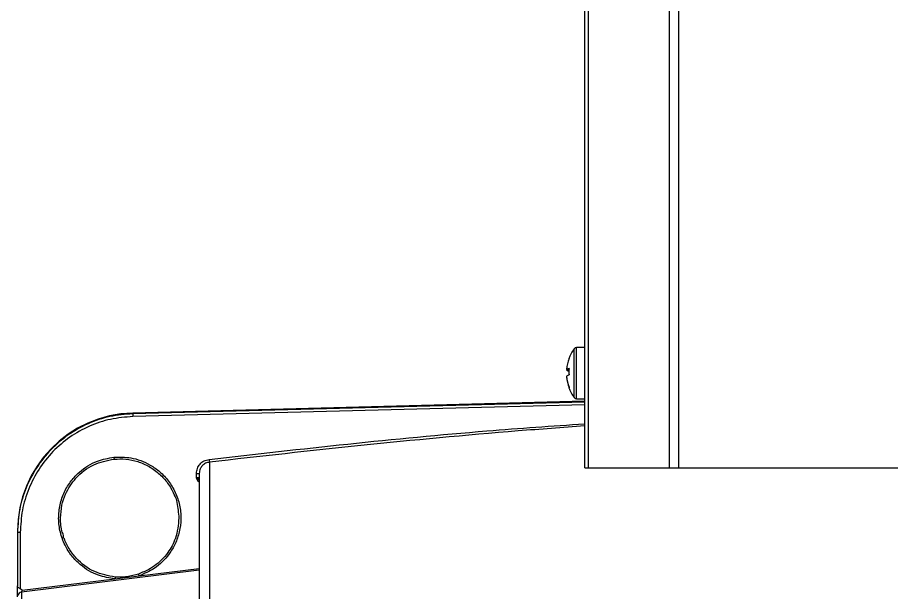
# Model space of a CAD drawing. Extents: x 11 to 120, y 2 to 94.
# Drawn here: x 13.864 to 18.479, y 42.781 to 45.818 of the extents above; entities that cross this region are included whole.
import ezdxf

# ---------------------------------------------------------------- set-up
doc = ezdxf.new("R2010")
doc.units = 0
doc.header["$MEASUREMENT"] = 0
doc.layers.add('OBJECT', color=7, linetype='CONTINUOUS')

msp = doc.modelspace()

# ---------------------------------------------------------------- linework, layer by layer
at = {"layer": 'OBJECT'}
for p, q in [((16.8588, 43.4393), (16.8588, 50.2143)), ((16.8793, 43.4393), (16.8793, 50.2143)), ((17.3068, 43.4393), (17.3068, 50.2143)), ((17.3563, 43.4393), (17.3563, 50.2143)), ((16.8033, 43.8106), (16.8033, 44.0681)), ((16.8588, 44.0743), (16.8154, 44.0743)), ((16.8154, 43.8043), (16.8154, 44.0743)), ((16.7634, 43.9595), (16.7758, 43.9582)), ((16.7757, 43.9547), (16.7634, 43.9557)), ((16.7634, 43.9192), (16.7637, 43.9192)), ((16.8154, 43.8043), (16.8588, 43.8043)), ((16.8588, 43.7913), (14.4725, 43.7288)), ((16.8588, 43.787), (14.4725, 43.7247)), ((16.8588, 43.7724), (14.4728, 43.7101)), ((14.4725, 43.7288), (14.4725, 43.7247)), ((14.8769, 43.4695), (14.8769, 41.4878)), ((16.8588, 43.4393), (16.8793, 43.4393)), ((16.8793, 43.4393), (17.3068, 43.4393)), ((17.3068, 43.4393), (17.3563, 43.4393)), ((17.3563, 43.4393), (20.4614, 43.4393)), ((14.8089, 43.3869), (14.8089, 43.4092)), ((13.8638, 43.098), (13.8638, 42.8169)), ((13.8788, 43.0984), (13.8788, 42.7996)), ((14.8238, 42.8982), (13.8858, 42.7825)), ((14.5063, 42.8688), (14.8238, 42.908)), ((13.8888, 42.7927), (14.3787, 42.8531)), ((14.3787, 42.8531), (14.5063, 42.8688)), ((13.8888, 42.7927), (13.8788, 42.7996)), ((13.8858, 42.7825), (13.8858, 41.4701))]:
    msp.add_line(p, q, dxfattribs=at)
at = {"layer": 'OBJECT', "flags": 128}
msp.add_lwpolyline([(14.3729, 43.4956), (14.373, 43.4936), (14.3732, 43.4917), (14.3734, 43.49), (14.3736, 43.4884), (14.3737, 43.4871), (14.3738, 43.4862), (14.3738, 43.4856), (14.3738, 43.4854)], dxfattribs=at)
at = {"layer": 'OBJECT'}
for centre, radius, start, end in [((16.9826, 43.9393), 0.2208, 144.3318, 159.5829), ((16.8154, 44.0593), 0.015, 90, 144.3318), ((16.9808, 43.9414), 0.2182, 159.7199, 175.2337), ((16.7773, 44.0157), 0.00169, 132.3063, 187.5373), ((16.7781, 43.9391), 0.0252, 94.5427, 125.932), ((16.7846, 43.9787), 0.0313, 227.2212, 254.2493), ((17.0426, 43.9472), 0.267, 176.3425, 183.6575), ((17.043, 43.9315), 0.2674, 178.3178, 180.3378), ((16.7846, 43.9), 0.0313, 105.7497, 132.7798), ((16.9835, 43.9414), 0.2209, 184.7775, 200.163), ((16.9808, 43.9373), 0.2182, 184.7663, 200.2801), ((16.7799, 43.8632), 0.00431, 151.6665, 191.5842), ((16.9826, 43.9393), 0.2208, 200.4171, 215.6682), ((16.8154, 43.8193), 0.015, 215.6682, 270), ((14.4888, 43.104), 0.625, 91.5, 180), ((16.7107, 43.7718), 2.2387, 181.2052, 181.5786), ((22.3012, 44.3517), 7.4765, 186.66464, 186.77632), ((14.8126, 43.5522), 0.143, 268.5041, 274.5022), ((13.8751, 42.9553), 0.1432, 88.5068, 94.4995), ((14.1203, 42.7421), 0.4062, 18.1838, 19.5582), ((14.9094, 42.814), 0.5321, 174.7428, 175.7917), ((13.8888, 42.7577), 0.025, 96.9095, 164.1067)]:
    msp.add_arc(centre, radius, start, end, dxfattribs=at)
for points, knots in [([(14.4725, 43.7247), (14.4321, 43.7213), (14.3514, 43.7147), (14.2359, 43.6753), (14.13, 43.6162), (14.0378, 43.5376), (13.9621, 43.4429), (13.9068, 43.3361), (13.8707, 43.2197), (13.8662, 43.1392), (13.8638, 43.098)], [0, 0, 0, 0, 0.125536, 0.250752, 0.375675, 0.500324, 0.624651, 0.75007, 0.872262, 1, 1, 1, 1]), ([(14.4728, 43.7101), (14.4333, 43.7068), (14.3547, 43.7003), (14.2419, 43.6619), (14.1387, 43.6043), (14.0484, 43.5274), (13.9746, 43.4349), (13.9202, 43.3298), (13.8853, 43.2163), (13.881, 43.1377), (13.8788, 43.0984)], [0, 0, 0, 0, 0.125719, 0.250525, 0.375694, 0.500217, 0.625479, 0.750016, 0.875168, 1, 1, 1, 1]), ([(14.8752, 43.484), (15.3639, 43.5394), (16.0241, 43.6143), (16.6868, 43.6602), (16.8588, 43.6721)], [0, 0, 0, 0, 0.7403371, 1, 1, 1, 1]), ([(16.8588, 43.6606), (16.7417, 43.652), (16.3471, 43.6229), (15.6862, 43.5602), (15.1432, 43.4994), (14.8769, 43.4695)], [0, 0, 0, 0, 0.176896, 0.596209, 1, 1, 1, 1]), ([(14.3787, 42.8531), (14.349, 42.8579), (14.2826, 42.8685), (14.2051, 42.9157), (14.1486, 42.9738), (14.112, 43.0315), (14.0875, 43.0988), (14.0785, 43.1716), (14.0862, 43.2447), (14.1094, 43.3124), (14.145, 43.3708), (14.2004, 43.4299), (14.277, 43.4784), (14.3432, 43.4903), (14.3729, 43.4956)], [0, 0, 0, 0, 0.094074, 0.210093, 0.27667, 0.34806, 0.423062, 0.50001, 0.576957, 0.651956, 0.723342, 0.789916, 0.905928, 1, 1, 1, 1]), ([(14.0913, 43.1743), (14.0928, 43.1971), (14.0955, 43.2403), (14.1203, 43.3135), (14.1714, 43.3925), (14.2613, 43.4625), (14.3369, 43.4779), (14.3738, 43.4854)], [0, 0, 0, 0, 0.148554, 0.28166, 0.500747, 0.756294, 1, 1, 1, 1]), ([(14.3729, 43.4956), (14.4028, 43.4961), (14.4693, 43.4971), (14.5528, 43.4648), (14.6178, 43.4188), (14.6634, 43.3701), (14.6993, 43.3102), (14.7219, 43.2423), (14.7289, 43.1711), (14.7205, 43.1018), (14.6987, 43.0387), (14.6581, 42.9702), (14.595, 42.9068), (14.5338, 42.8806), (14.5063, 42.8688)], [0, 0, 0, 0, 0.095179, 0.211682, 0.27816, 0.349213, 0.423683, 0.499986, 0.576292, 0.650765, 0.721823, 0.788306, 0.904817, 1, 1, 1, 1]), ([(14.3738, 43.4854), (14.3946, 43.4862), (14.4366, 43.4878), (14.4998, 43.474), (14.5607, 43.4475), (14.6144, 43.4084), (14.6518, 43.3667), (14.673, 43.3339), (14.6828, 43.3153), (14.6875, 43.3056), (14.6897, 43.3005), (14.6908, 43.298), (14.6914, 43.2967), (14.6917, 43.2961), (14.6918, 43.2957), (14.6919, 43.2956), (14.6919, 43.2955), (14.6919, 43.2955), (14.6919, 43.2954), (14.6919, 43.2954), (14.6919, 43.2954), (14.6919, 43.2954), (14.6919, 43.2954), (14.6919, 43.2954), (14.7004, 43.2834), (14.7087, 43.2425), (14.7133, 43.2014), (14.7163, 43.1743)], [0, 0, 0, 0, 0.119149, 0.242175, 0.369082, 0.49987, 0.622216, 0.689716, 0.725043, 0.743099, 0.752225, 0.756813, 0.759113, 0.760264, 0.76084, 0.761128, 0.761272, 0.761345, 0.76138, 0.761398, 0.761408, 0.761412, 0.761414, 0.761415, 0.761416, 0.842376, 1, 1, 1, 1]), ([(14.8089, 43.4092), (14.8098, 43.4183), (14.8118, 43.4366), (14.8267, 43.4602), (14.8483, 43.4779), (14.8662, 43.482), (14.8752, 43.484)], [0, 0, 0, 0, 0.250273, 0.50013, 0.750038, 1, 1, 1, 1]), ([(14.8769, 43.4695), (14.8699, 43.468), (14.8556, 43.4647), (14.8388, 43.4512), (14.8292, 43.4361), (14.8246, 43.4222), (14.8241, 43.4139), (14.8238, 43.4096)], [0, 0, 0, 0, 0.243058, 0.499191, 0.717444, 0.850776, 1, 1, 1, 1]), ([(14.8238, 43.384), (14.8237, 43.3842), (14.8236, 43.3846), (14.8222, 43.3852), (14.82, 43.3858), (14.8172, 43.3862), (14.8137, 43.3866), (14.8108, 43.3868), (14.8089, 43.3869)], [0, 0, 0, 0, 0.162328, 0.299898, 0.500021, 0.632314, 0.759872, 1, 1, 1, 1]), ([(14.8089, 43.3869), (14.8111, 43.3859), (14.8172, 43.3831), (14.8215, 43.3791), (14.8242, 43.3765)], [0, 0, 0, 0, 0.359078, 1, 1, 1, 1]), ([(14.8238, 43.3645), (14.8222, 43.3656), (14.8146, 43.3707), (14.8114, 43.3798), (14.8089, 43.3869)], [0, 0, 0, 0, 0.210292, 1, 1, 1, 1]), ([(14.8238, 43.4096), (14.8238, 43.401), (14.8238, 43.3837), (14.8238, 43.3254), (14.8238, 43.2425), (14.8238, 43.1323), (14.8238, 42.9958), (14.8238, 42.8346), (14.8238, 42.6509), (14.8238, 42.447), (14.8238, 42.2267), (14.8238, 41.9934), (14.8238, 41.7513), (14.8238, 41.5823), (14.8238, 41.4984)], [0, 0, 0, 0, 0.0803207, 0.16194, 0.244772, 0.3293776, 0.4144874, 0.5, 0.5855181, 0.670628, 0.755228, 0.8380655, 0.919682, 1, 1, 1, 1]), ([(14.3795, 42.8628), (14.3426, 42.8696), (14.2657, 42.8837), (14.1862, 42.9443), (14.1437, 42.9992), (14.1266, 43.0294), (14.1187, 43.0463), (14.1149, 43.0551), (14.1131, 43.0597), (14.1122, 43.062), (14.1118, 43.0632), (14.1116, 43.0637), (14.1115, 43.064), (14.1114, 43.0642), (14.1114, 43.0643), (14.1114, 43.0643), (14.1114, 43.0643), (14.1113, 43.0643), (14.1113, 43.0643), (14.1113, 43.0643), (14.1113, 43.0643), (14.1113, 43.0643), (14.1067, 43.0663), (14.1084, 43.0814), (14.0922, 43.1138), (14.0917, 43.148), (14.0913, 43.1743)], [0, 0, 0, 0, 0.2399521, 0.4987942, 0.6200606, 0.6871573, 0.722318, 0.7403003, 0.7493916, 0.7539622, 0.7562539, 0.7574018, 0.7579756, 0.7582624, 0.7584065, 0.7584783, 0.7585143, 0.7585322, 0.7585411, 0.7585454, 0.7585479, 0.7585488, 0.7585504, 0.7865497, 0.8361839, 1, 1, 1, 1]), ([(14.7163, 43.1743), (14.7127, 43.1379), (14.7061, 43.0728), (14.6579, 42.9855), (14.5919, 42.9167), (14.5321, 42.8907), (14.5031, 42.878)], [0, 0, 0, 0, 0.28003, 0.500009, 0.757775, 1, 1, 1, 1]), ([(14.5031, 42.878), (14.4829, 42.8725), (14.4526, 42.8642), (14.4146, 42.8617), (14.3938, 42.8618), (14.3834, 42.8625), (14.3795, 42.8628)], [0, 0, 0, 0, 0.500944, 0.749949, 0.907607, 1, 1, 1, 1]), ([(13.8788, 42.7996), (13.8768, 42.801), (13.8728, 42.8038), (13.8681, 42.8077), (13.8646, 42.8121), (13.8641, 42.8151), (13.8638, 42.8169)], [0, 0, 0, 0, 0.249586, 0.499415, 0.704783, 1, 1, 1, 1]), ([(13.8638, 42.7578), (13.8638, 42.7584), (13.8638, 42.7595), (13.8638, 42.7645), (13.8638, 42.7715), (13.8638, 42.7802), (13.8638, 42.7898), (13.8638, 42.7997), (13.8638, 42.8092), (13.8638, 42.8143), (13.8638, 42.8169)], [0, 0, 0, 0, 0.124953, 0.249943, 0.374541, 0.499761, 0.62495, 0.749937, 0.874867, 1, 1, 1, 1]), ([(13.8858, 42.7825), (13.8859, 42.7828), (13.886, 42.7833), (13.8867, 42.7857), (13.8877, 42.7889), (13.8884, 42.7914), (13.8888, 42.7927)], [0, 0, 0, 0, 0.241266, 0.487209, 0.741146, 1, 1, 1, 1])]:
    msp.add_open_spline(points, degree=3, knots=knots, dxfattribs=at)

doc.saveas('drawing.dxf')
